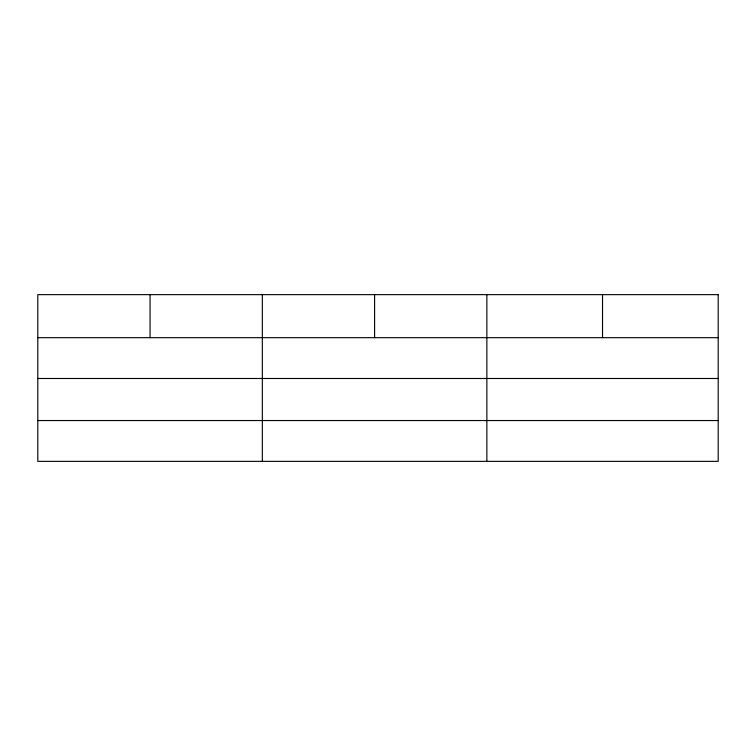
<?xml version="1.0" encoding="UTF-8"?>
<svg xmlns="http://www.w3.org/2000/svg" width="756" height="756" viewBox="0 0 756 756"><rect width="100%" height="100%" fill="white"/><g stroke="black" fill="none" stroke-linecap="round" stroke-linejoin="round"><path stroke-width="1.13" d="M37.8 337.677L718.2 337.677M37.8 378.491L718.2 378.491M37.8 420.544L718.2 420.544M602.532 294.642L602.532 337.677M486.864 294.642L486.864 461.358M374.598 294.642L374.598 337.677M262.332 294.642L262.332 461.358M150.066 294.642L150.066 337.677M718.2 294.642L37.8 294.642L37.8 461.358L718.2 461.358L718.2 294.642"/></g></svg>
